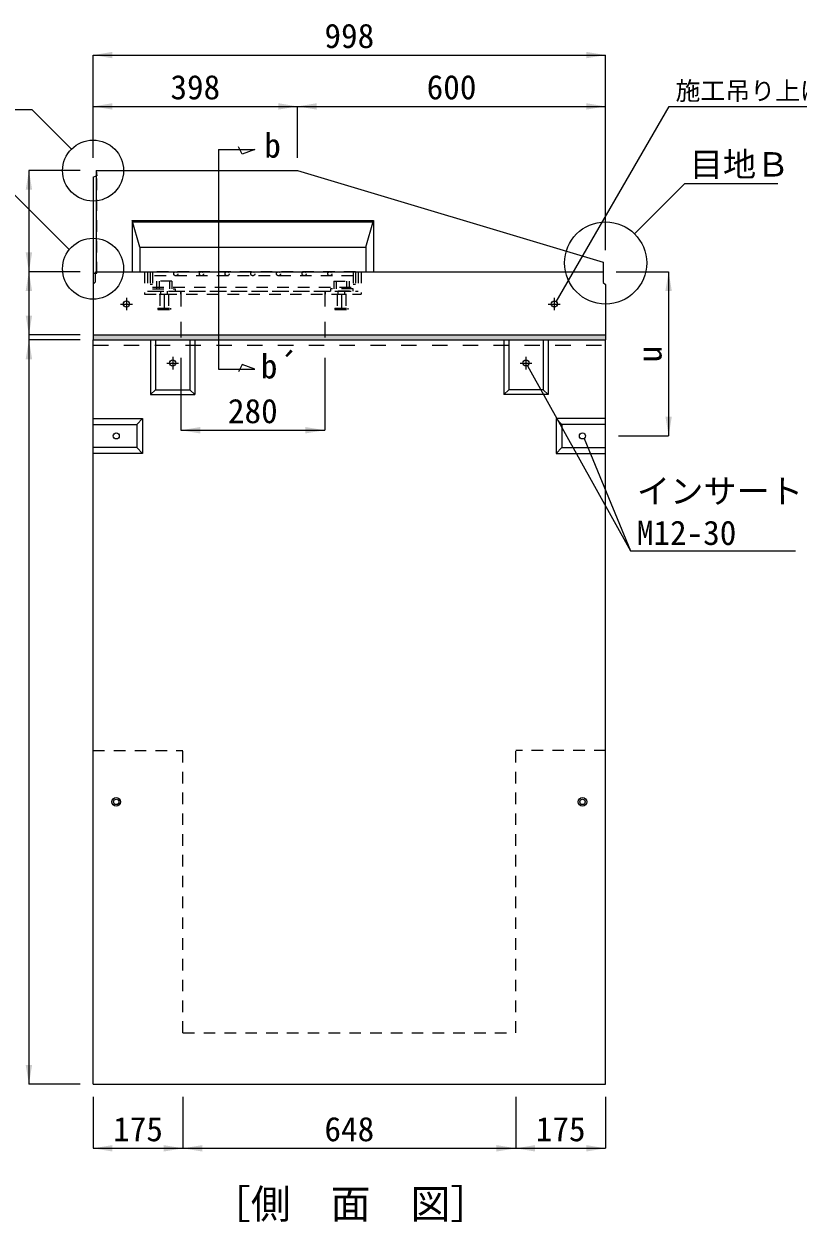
# Model space of a CAD drawing. Units: millimetres at full size. Extents: x -36174 to -11409, y 24892 to 47415.
# Drawn here: x -20743 to -19235, y 33755 to 36089 of the extents above; entities that cross this region are included whole.
import ezdxf
from ezdxf.enums import TextEntityAlignment as Align

# ---------------------------------------------------------------- set-up
doc = ezdxf.new("R2010")
doc.units = ezdxf.units.MM
doc.header["$LTSCALE"] = 30
doc.linetypes.add('USER1', pattern=[1.35, 0.75, -0.6])
doc.linetypes.add('USER2', pattern=[2, 1, -1])
for name, color, linetype, lineweight in [('0_2', 7, 'Continuous', 13), ('側溝・本体', 7, 'Continuous', 9), ('寸法引出', 7, 'Continuous', 9), ('寸法線', 7, 'Continuous', 9), ('本体', 2, 'Continuous', 20), ('補助線', 8, 'Continuous', 9), ('ｲﾝｻｰﾄ', 3, 'USER1', 9), ('ｸﾞﾚｰﾁﾝｸﾞ', 7, 'USER1', 5)]:
    doc.layers.add(name, color=color, linetype=linetype, lineweight=lineweight)
doc.layers.add('ﾊｯﾁﾝｸﾞ', color=8, linetype='Continuous')
doc.styles.add('ＭＳ ゴシック', font='')
doc.styles.get('ＭＳ ゴシック').set_extended_font_data('MS Gothic')

# ---------------------------------------------------------------- blocks, each defined once
blk = doc.blocks.new('filled_arrow')
at = {"color": 0, "linetype": 'Continuous', "lineweight": -2}
blk.add_solid([(7.5, 1.25), (0, 0), (7.5, -1.25)], dxfattribs=at)

msp = doc.modelspace()

# ---------------------------------------------------------------- hatches: boundary and pattern name
at = {"layer": '寸法線'}
msp.add_hatch(color=256, dxfattribs=at).paths.add_polyline_path([(-19761.83, 35423.06), (-19761.32, 35421.63), (-19760.88, 35421.87)])
at = {"layer": 'ﾊｯﾁﾝｸﾞ'}
msp.add_hatch(color=256, dxfattribs=at).paths.add_polyline_path([(-20607.94, 35483.18), (-20607.94, 35473.18), (-20585.93, 35473.18), (-19609.94, 35473.18), (-19609.94, 35483.18)])

# ---------------------------------------------------------------- linework, layer by layer
at = {"layer": '側溝・本体', "color": 4, "linetype": 'USER1', "lineweight": 5}
for p, q in [((-20601.94, 35803.18), (-20600.94, 35793.18)), ((-20601.94, 35792.75), (-20600.94, 35793.18)), ((-20600.94, 35603.01), (-20600.94, 35793.18)), ((-20603.44, 35603.01), (-20600.94, 35603.01))]:
    msp.add_line(p, q, dxfattribs=at)
at = {"layer": '側溝・本体'}
for p, q in [((-20531.94, 35706.08), (-20061.94, 35706.08)), ((-20516.94, 35654.18), (-20531.94, 35706.08)), ((-20531.94, 35706.08), (-20531.94, 35606.16)), ((-20531.08, 35703.08), (-20062.81, 35703.08)), ((-20076.94, 35654.18), (-20061.94, 35706.08)), ((-20061.94, 35706.08), (-20061.94, 35606.16)), ((-20516.94, 35654.18), (-20076.94, 35654.18)), ((-20516.94, 35654.18), (-20516.94, 35606.16)), ((-20076.94, 35654.18), (-20076.94, 35606.16)), ((-19614.44, 35585.18), (-19609.94, 35581.18)), ((-20542.94, 35554.99), (-20542.94, 35530.91)), ((-19709.94, 35554.99), (-19709.94, 35530.91)), ((-20554.52, 35543.18), (-20531.31, 35543.18)), ((-19721.52, 35543.18), (-19698.31, 35543.18)), ((-20607.94, 35483.18), (-19609.94, 35483.18)), ((-20452.95, 35439.99), (-20452.95, 35415.91)), ((-19764.94, 35439.99), (-19764.94, 35415.91)), ((-20464.52, 35428.19), (-20441.32, 35428.19)), ((-19776.52, 35428.19), (-19753.31, 35428.19))]:
    msp.add_line(p, q, dxfattribs=at)
at = {"layer": '側溝・本体', "linetype": 'USER1', "lineweight": 5}
msp.add_line((-20601.94, 35603.01), (-20601.94, 35605.18), dxfattribs=at)
at = {"layer": '側溝・本体', "linetype": 'USER2'}
for p, q in [((-20436.94, 35568.18), (-20436.94, 35463.18)), ((-20156.94, 35568.18), (-20156.94, 35463.18)), ((-20607.94, 35463.18), (-19609.94, 35463.18))]:
    msp.add_line(p, q, dxfattribs=at)
at = {"layer": '寸法引出'}
for p, q in [((-20363.43, 35844.14), (-20363.43, 35416.2)), ((-20363.43, 35844.14), (-20293.17, 35844.14)), ((-20334.81, 35844.14), (-20293.17, 35844.14)), ((-20317.93, 35834.94), (-20325.09, 35849.26)), ((-20293.17, 35844.14), (-20317.93, 35834.94)), ((-20363.43, 35416.2), (-20293.17, 35416.2)), ((-20334.81, 35416.2), (-20293.17, 35416.2)), ((-20317.93, 35425.4), (-20325.09, 35411.08)), ((-20293.17, 35416.2), (-20317.93, 35425.4))]:
    msp.add_line(p, q, dxfattribs=at)
at = {"layer": '寸法線'}
for p, q in [((-20607.94, 36028.18), (-19609.94, 36028.18)), ((-20607.94, 35828.18), (-20607.94, 36028.18)), ((-19609.94, 35648.18), (-19609.94, 36028.18)), ((-20607.94, 35928.18), (-20209.94, 35928.18)), ((-20607.94, 35828.18), (-20607.94, 35928.18)), ((-20209.94, 35828.18), (-20209.94, 35928.18)), ((-20209.94, 35928.18), (-19609.94, 35928.18)), ((-20209.94, 35828.18), (-20209.94, 35928.18)), ((-19609.94, 35648.18), (-19609.94, 35928.18)), ((-20732.94, 35803.18), (-20732.94, 35606.18)), ((-20632.94, 35803.18), (-20732.94, 35803.18)), ((-20732.94, 35606.18), (-20732.94, 35483.18)), ((-20632.94, 35606.18), (-20732.94, 35606.18)), ((-20632.94, 35606.18), (-20732.94, 35606.18)), ((-19589.44, 35606.19), (-19487.19, 35606.19)), ((-19487.19, 35606.19), (-19487.19, 35286.19)), ((-20732.94, 35558.18), (-20732.94, 35398.19)), ((-20632.94, 35483.18), (-20732.94, 35483.18)), ((-20632.94, 35483.18), (-20732.94, 35483.18)), ((-20732.94, 35473.19), (-20732.94, 34023.19)), ((-20632.94, 35473.19), (-20732.94, 35473.19)), ((-20632.94, 35473.19), (-20732.94, 35473.19)), ((-20436.94, 35438.18), (-20436.94, 35297.25)), ((-20156.94, 35438.18), (-20156.94, 35297.25)), ((-19761.83, 35423.06), (-19561.57, 35062.11)), ((-20436.94, 35297.25), (-20156.94, 35297.25)), ((-19584.95, 35286.19), (-19487.19, 35286.19)), ((-20632.94, 34023.19), (-20732.94, 34023.19)), ((-20607.94, 33998.19), (-20607.94, 33898.19)), ((-20432.95, 33998.19), (-20432.95, 33898.19)), ((-20432.95, 33998.19), (-20432.95, 33898.19)), ((-19784.94, 33998.19), (-19784.94, 33898.19)), ((-19784.94, 33998.19), (-19784.94, 33898.19)), ((-19609.95, 33998.19), (-19609.95, 33898.19)), ((-20607.94, 33898.19), (-20432.95, 33898.19)), ((-20432.95, 33898.19), (-19784.94, 33898.19)), ((-19784.94, 33898.19), (-19609.95, 33898.19))]:
    msp.add_line(p, q, dxfattribs=at)
for points in [[(-19706.03, 35547.73), (-19486.37, 35928.18), (-18898.43, 35928.18)], [(-20649.95, 35845.19), (-20726.45, 35921.69), (-20911.03, 35921.69)], [(-20654.23, 35649.25), (-20782.36, 35777.38), (-20966.44, 35777.38)], [(-19553.41, 35679.78), (-19455.49, 35777.7), (-19274.55, 35777.7)], [(-19651.95, 35280.99), (-19561.57, 35062.11), (-19239.93, 35062.11)]]:
    msp.add_lwpolyline(points, dxfattribs=at)
msp.add_lwpolyline([(-19761.83, 35423.06), (-19761.32, 35421.63), (-19760.88, 35421.87)], close=True, dxfattribs=at)
for centre, radius in [((-20607.94, 35803.18), 59.4), ((-19609.94, 35623.18), 80), ((-20607.94, 35612.02), 59.4)]:
    msp.add_circle(centre, radius, dxfattribs=at)
at = {"layer": '本体'}
for p, q in [((-20607.94, 35790.18), (-20601.94, 35792.75)), ((-20607.94, 35790.18), (-20607.94, 35473.19)), ((-20601.94, 35803.18), (-20209.94, 35803.18)), ((-20601.94, 35803.18), (-20601.94, 35792.75)), ((-20209.94, 35803.18), (-19614.44, 35624.53)), ((-19614.44, 35624.53), (-19614.44, 35585.18)), ((-20603.44, 35606.18), (-19614.44, 35606.18)), ((-19609.94, 35581.18), (-19609.94, 35473.19)), ((-20607.94, 35473.19), (-19609.94, 35473.19)), ((-20607.94, 34023.19), (-20607.94, 35473.19)), ((-19609.94, 34023.19), (-19609.94, 35473.19)), ((-20607.94, 34023.19), (-19609.95, 34023.19))]:
    msp.add_line(p, q, dxfattribs=at)
at = {"layer": '本体', "lineweight": 5}
for p, q in [((-20601.94, 35792.75), (-20601.94, 35605.18)), ((-20607.94, 35603.01), (-20603.44, 35603.01))]:
    msp.add_line(p, q, dxfattribs=at)
at = {"layer": '本体', "lineweight": 9}
for p, q in [((-20603.44, 35586.18), (-20603.44, 35606.18)), ((-20603.44, 35586.18), (-20607.94, 35582.18)), ((-20495.95, 35473.19), (-20495.95, 35366.69)), ((-20486.45, 35473.19), (-20486.45, 35376.19)), ((-20419.45, 35473.19), (-20419.45, 35376.19)), ((-20409.95, 35473.19), (-20409.95, 35366.69)), ((-19807.94, 35473.19), (-19807.94, 35366.69)), ((-19798.44, 35473.19), (-19798.44, 35376.19)), ((-19731.44, 35473.19), (-19731.44, 35376.19)), ((-19721.94, 35473.19), (-19721.94, 35366.69)), ((-20495.95, 35366.69), (-20486.45, 35376.19)), ((-20495.95, 35366.69), (-20409.95, 35366.69)), ((-20486.45, 35376.19), (-20419.45, 35376.19)), ((-20419.45, 35376.19), (-20409.95, 35366.69)), ((-19798.44, 35376.19), (-19807.94, 35366.69)), ((-19721.94, 35366.69), (-19807.94, 35366.69)), ((-19731.44, 35376.19), (-19798.44, 35376.19)), ((-19721.94, 35366.69), (-19731.44, 35376.19)), ((-20607.94, 35320.19), (-20511.45, 35320.19)), ((-20522.95, 35308.69), (-20511.45, 35320.19)), ((-20511.45, 35320.19), (-20511.45, 35252.19)), ((-19609.94, 35320.19), (-19706.44, 35320.19)), ((-19694.94, 35308.69), (-19706.44, 35320.19)), ((-19706.44, 35320.19), (-19706.44, 35252.19)), ((-20607.94, 35308.69), (-20522.95, 35308.69)), ((-20522.95, 35308.69), (-20522.95, 35263.69)), ((-19609.94, 35308.69), (-19694.94, 35308.69)), ((-19694.94, 35308.69), (-19694.94, 35263.69)), ((-20522.95, 35263.69), (-20607.94, 35263.69)), ((-20511.45, 35252.19), (-20607.94, 35252.19)), ((-20522.95, 35263.69), (-20511.45, 35252.19)), ((-19694.94, 35263.69), (-19706.44, 35252.19)), ((-19706.44, 35252.19), (-19609.94, 35252.19)), ((-19694.94, 35263.69), (-19609.94, 35263.69))]:
    msp.add_line(p, q, dxfattribs=at)
at = {"layer": '本体', "linetype": 'USER1', "lineweight": 9}
for p, q in [((-20607.94, 34673.19), (-20432.95, 34673.19)), ((-20432.95, 34123.19), (-20432.95, 34673.19)), ((-19784.94, 34123.19), (-19784.94, 34673.19)), ((-19609.95, 34673.19), (-19784.94, 34673.19)), ((-20432.95, 34123.19), (-19784.94, 34123.19))]:
    msp.add_line(p, q, dxfattribs=at)
at = {"layer": '補助線', "lineweight": 13}
for p, q in [((-20479.44, 35562.18), (-20459.44, 35562.18)), ((-20134.44, 35562.18), (-20114.44, 35562.18))]:
    msp.add_line(p, q, dxfattribs=at)
at = {"layer": '補助線'}
for p, q in [((-20469.44, 35562.18), (-20469.44, 35532.18)), ((-20124.44, 35562.18), (-20124.44, 35532.18))]:
    msp.add_line(p, q, dxfattribs=at)
at = {"layer": 'ｲﾝｻｰﾄ'}
for p, q in [((-20477.94, 35562.18), (-20477.94, 35535.18)), ((-20477.94, 35562.18), (-20460.94, 35562.18)), ((-20460.94, 35562.18), (-20460.94, 35535.18)), ((-20132.94, 35562.18), (-20132.94, 35535.18)), ((-20132.94, 35562.18), (-20115.94, 35562.18)), ((-20115.94, 35562.18), (-20115.94, 35535.18)), ((-20481.94, 35535.18), (-20481.94, 35532.18)), ((-20481.94, 35535.18), (-20456.94, 35535.18)), ((-20481.94, 35532.18), (-20456.94, 35532.18)), ((-20456.94, 35535.18), (-20456.94, 35532.18)), ((-20136.94, 35535.18), (-20136.94, 35532.18)), ((-20136.94, 35535.18), (-20111.94, 35535.18)), ((-20136.94, 35532.18), (-20111.94, 35532.18)), ((-20111.94, 35535.18), (-20111.94, 35532.18))]:
    msp.add_line(p, q, dxfattribs=at)
at = {"layer": 'ｲﾝｻｰﾄ', "linetype": 'Continuous'}
for centre, radius in [((-20542.94, 35543.18), 6), ((-19709.94, 35543.18), 6), ((-20452.95, 35428.19), 6), ((-19764.94, 35428.19), 6), ((-20562.95, 35286.19), 6), ((-19654.94, 35286.19), 6), ((-20562.94, 34573.18), 8.25), ((-20562.94, 34573.18), 5.25), ((-19654.94, 34573.18), 8.25), ((-19654.94, 34573.18), 5.25)]:
    msp.add_circle(centre, radius, dxfattribs=at)
at = {"layer": 'ｸﾞﾚｰﾁﾝｸﾞ'}
for p, q in [((-20507.94, 35606.18), (-20507.94, 35562.18)), ((-20507.94, 35606.18), (-20085.94, 35606.18)), ((-20501.94, 35606.18), (-20501.94, 35568.18)), ((-20496.94, 35606.18), (-20496.94, 35581.18)), ((-20096.94, 35606.18), (-20496.94, 35606.18)), ((-20492.44, 35606.18), (-20492.44, 35568.18)), ((-20101.44, 35598.18), (-20492.44, 35598.18)), ((-20101.44, 35606.18), (-20101.44, 35568.18)), ((-20096.94, 35606.18), (-20096.94, 35581.18)), ((-20091.94, 35606.18), (-20091.94, 35568.18)), ((-20085.94, 35606.18), (-20085.94, 35562.18)), ((-20492.44, 35581.18), (-20496.94, 35581.18)), ((-20492.44, 35576.18), (-20101.44, 35576.18)), ((-20454.44, 35587.68), (-20484.44, 35587.68)), ((-20484.44, 35587.68), (-20484.44, 35572.68)), ((-20479.44, 35587.68), (-20479.44, 35572.68)), ((-20459.44, 35587.68), (-20459.44, 35572.68)), ((-20454.44, 35587.68), (-20454.44, 35572.68)), ((-20139.44, 35587.68), (-20139.44, 35572.68)), ((-20139.44, 35587.68), (-20109.44, 35587.68)), ((-20134.44, 35587.68), (-20134.44, 35572.68)), ((-20114.44, 35587.68), (-20114.44, 35572.68)), ((-20109.44, 35587.68), (-20109.44, 35572.68)), ((-20096.94, 35581.18), (-20101.44, 35581.18)), ((-20507.94, 35562.18), (-20085.94, 35562.18)), ((-20501.94, 35568.18), (-20091.94, 35568.18)), ((-20492.44, 35572.68), (-20448.44, 35572.68)), ((-20492.44, 35568.18), (-20101.44, 35568.18)), ((-20475.94, 35562.18), (-20475.94, 35568.18)), ((-20462.94, 35562.18), (-20462.94, 35568.18)), ((-20448.44, 35572.68), (-20448.44, 35568.18)), ((-20437.94, 35568.18), (-20437.94, 35562.18)), ((-20155.94, 35568.18), (-20155.94, 35562.18)), ((-20101.44, 35572.68), (-20145.44, 35572.68)), ((-20145.44, 35572.68), (-20145.44, 35568.18)), ((-20108.44, 35568.18), (-20138.44, 35568.18)), ((-20130.94, 35562.18), (-20130.94, 35568.18)), ((-20117.94, 35562.18), (-20117.94, 35568.18)), ((-20101.44, 35568.18), (-20101.44, 35572.68))]:
    msp.add_line(p, q, dxfattribs=at)
at = {"layer": 'ｸﾞﾚｰﾁﾝｸﾞ', "lineweight": 9}
for centre in [(-20446.94, 35602.18), (-20396.94, 35602.18), (-20346.94, 35602.18), (-20296.94, 35602.18), (-20246.94, 35602.18), (-20196.94, 35602.18), (-20146.94, 35602.18)]:
    msp.add_circle(centre, 4, dxfattribs=at)

# ---------------------------------------------------------------- block references
at = {"layer": '寸法線', "xscale": 5, "yscale": 5}
for p in [(-20607.94, 36028.18), (-20607.94, 35928.18), (-20209.94, 35928.18), (-20436.94, 35297.25), (-20607.94, 33898.19), (-20432.95, 33898.19), (-19784.94, 33898.19)]:
    msp.add_blockref('filled_arrow', p, dxfattribs=at)
at = {"layer": '寸法線'}
for p, xscale, yscale, rotation in [((-19609.94, 36028.18), 5, 5, 180), ((-20209.94, 35928.18), 5, 5, 180), ((-19609.94, 35928.18), 5, 5, 180), ((-20732.94, 35803.18), 5, 5, 270), ((-20732.94, 35606.18), 5, 5, 90), ((-20732.94, 35606.18), 5, 5, 270), ((-19487.19, 35606.19), 5, 5, 270), ((-19706.03, 35547.73), 0.2, 0.2, 60), ((-20732.94, 35483.18), 5, 5, 90), ((-20732.94, 35483.18), 5, 5, 90), ((-20732.94, 35473.19), 5, 5, 270), ((-20732.94, 35473.19), 5, 5, 270), ((-19487.19, 35286.19), 5, 5, 90), ((-20156.94, 35297.25), 5, 5, 180), ((-19651.95, 35280.99), 0.2, 0.2, 292.4), ((-20732.94, 34023.19), 5, 5, 90), ((-20432.95, 33898.19), 5, 5, 180), ((-19784.94, 33898.19), 5, 5, 180), ((-19609.95, 33898.19), 5, 5, 180)]:
    msp.add_blockref('filled_arrow', p, dxfattribs=dict(at, xscale=xscale, yscale=yscale, rotation=rotation))

# ---------------------------------------------------------------- texts
at = {"layer": '0_2', "style": 'ＭＳ ゴシック'}
for s, p in [('b', (-20258.47, 35852.22)), ('b´', (-20245.6, 35421.99))]:
    msp.add_text(s, height=47.47, dxfattribs=at).set_placement(p, align=Align.MIDDLE_CENTER)
msp.add_text('［側\u3000面\u3000図］', height=56.96, dxfattribs=at).set_placement((-20106.52, 33818.19), align=Align.TOP_CENTER)
at = {"layer": '寸法線', "style": 'ＭＳ ゴシック'}
for s, p in [('998', (-20108.94, 36065.68)), ('398', (-20408.94, 35965.68)), ('600', (-19909.94, 35965.68)), ('280', (-20296.94, 35334.75)), ('175', (-20520.45, 33935.69)), ('648', (-20108.95, 33935.69)), ('175', (-19697.44, 33935.69))]:
    msp.add_text(s, height=47.47, dxfattribs=at).set_placement(p, align=Align.MIDDLE_CENTER)
for s, height, p in [('施工吊り上げ用インサート', 35.6, (-19473.87, 35976.42)), ('目地Ｂ', 47.47, (-19446.12, 35838.96))]:
    msp.add_text(s, height=height, dxfattribs=at).set_placement(p, align=Align.TOP_LEFT)
msp.add_text('u', height=47.47, rotation=90, dxfattribs=at).set_placement((-19524.69, 35446.19), align=Align.MIDDLE_CENTER)
for s, p in [('インサート', (-19549.07, 35140.69)), ('M12-30', (-19549.07, 35059.44))]:
    msp.add_text(s, height=47.47, dxfattribs=at).set_placement(p, align=Align.BOTTOM_LEFT)

doc.saveas('drawing.dxf')
